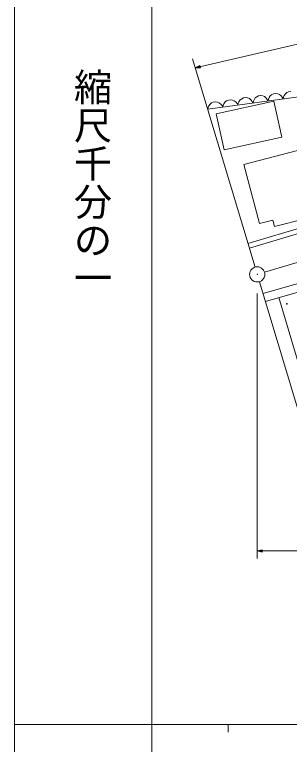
# Model space of a CAD drawing. Units: millimetres, scale not verified. Extents: x 40000 to 680000, y 20000 to 380000.
# Drawn here: x 40000 to 76008, y 202409 to 297998 of the extents above; entities that cross this region are included whole.
import ezdxf
from ezdxf.enums import TextEntityAlignment as Align

# ---------------------------------------------------------------- set-up
doc = ezdxf.new("R2010")
doc.units = ezdxf.units.MM
doc.header["$LTSCALE"] = 1000
doc.linetypes.add('CHAIN', pattern=[18.5, 12, -1.5, 3.5, -1.5])
for name, color, linetype, lineweight in [('S-BGD', 7, 'Continuous', 13), ('S-BGD-HTXT', 7, 'Continuous', 13), ('S-TTL', 2, 'Continuous', 13)]:
    doc.layers.add(name, color=color, linetype=linetype, lineweight=lineweight)
doc.styles.add('@ＭＳ ゴシック', font='')
doc.styles.get('@ＭＳ ゴシック').set_extended_font_data('@MS Gothic')

msp = doc.modelspace()

# ---------------------------------------------------------------- linework, layer by layer
at = {"layer": 'S-BGD'}
for p, q in [((63678, 291025), (165593, 314575)), ((63322, 292210), (71508, 264930)), ((64275, 291330), (63678, 291025)), ((63678, 291025), (64348, 291013)), ((63743, 291040), (64264, 291303)), ((64326, 291034), (63744, 291041)), ((63808, 291055), (64246, 291273)), ((64297, 291052), (63808, 291055)), ((63871, 291070), (64228, 291244)), ((64268, 291070), (63871, 291070)), ((63936, 291085), (64209, 291215)), ((64239, 291088), (63936, 291085)), ((63999, 291100), (64191, 291186)), ((64209, 291107), (63999, 291100)), ((64064, 291115), (64173, 291156)), ((64177, 291141), (64064, 291115)), ((64180, 291125), (64064, 291115)), ((64173, 291156), (64180, 291125)), ((64191, 291186), (64209, 291107)), ((64209, 291215), (64239, 291088)), ((64228, 291244), (64268, 291070)), ((64246, 291273), (64297, 291052)), ((64264, 291303), (64326, 291034)), ((64348, 291013), (64275, 291330)), ((106783, 291284), (65312, 285597)), ((75685, 287789), (75484, 287640)), ((75907, 287895), (75685, 287789)), ((76213, 287936), (75907, 287895)), ((68008, 286811), (67786, 286705)), ((68314, 286853), (68008, 286811)), ((68556, 286811), (68314, 286853)), ((68789, 286722), (68556, 286811)), ((69560, 286828), (69397, 286584)), ((69761, 286976), (69560, 286828)), ((69982, 287082), (69761, 286976)), ((70289, 287124), (69982, 287082)), ((70531, 287082), (70289, 287124)), ((70764, 286993), (70531, 287082)), ((70987, 286802), (70764, 286993)), ((71131, 286626), (70987, 286802)), ((71372, 286855), (71285, 286647)), ((71534, 287099), (71372, 286855)), ((71735, 287247), (71534, 287099)), ((71957, 287353), (71735, 287247)), ((72263, 287395), (71957, 287353)), ((72506, 287353), (72263, 287395)), ((72739, 287264), (72506, 287353)), ((72961, 287073), (72739, 287264)), ((73106, 286897), (72961, 287073)), ((73211, 286680), (73106, 286897)), ((73259, 286918), (73211, 286680)), ((73346, 287126), (73259, 286918)), ((73509, 287370), (73346, 287126)), ((73710, 287518), (73509, 287370)), ((73932, 287624), (73710, 287518)), ((74238, 287666), (73932, 287624)), ((74480, 287623), (74238, 287666)), ((74714, 287535), (74480, 287623)), ((74936, 287344), (74714, 287535)), ((75081, 287168), (74936, 287344)), ((75186, 286951), (75081, 287168)), ((75234, 287189), (75186, 286951)), ((75321, 287397), (75234, 287189)), ((75484, 287640), (75321, 287397)), ((65360, 285835), (65312, 285597)), ((65447, 286043), (65360, 285835)), ((65610, 286286), (65447, 286043)), ((65811, 286435), (65610, 286286)), ((66033, 286541), (65811, 286435)), ((66339, 286582), (66033, 286541)), ((66581, 286540), (66339, 286582)), ((66412, 284984), (73979, 286642)), ((66815, 286452), (66581, 286540)), ((67037, 286261), (66815, 286452)), ((67182, 286084), (67037, 286261)), ((67287, 285867), (67182, 286084)), ((67335, 286105), (67287, 285867)), ((67422, 286314), (67335, 286105)), ((67585, 286557), (67422, 286314)), ((67786, 286705), (67585, 286557)), ((69012, 286532), (68789, 286722)), ((69157, 286355), (69012, 286532)), ((69262, 286138), (69157, 286355)), ((69310, 286376), (69262, 286138)), ((69397, 286584), (69310, 286376)), ((71237, 286409), (71131, 286626)), ((71285, 286647), (71237, 286409)), ((73979, 286642), (75011, 281935)), ((67444, 280277), (66412, 284984)), ((75011, 281935), (67444, 280277)), ((70049, 278352), (77265, 280251)), ((108598, 279423), (70582, 268015)), ((72084, 270620), (70049, 278352)), ((108671, 278791), (70762, 267416)), ((79527, 271659), (74067, 270222)), ((73840, 271082), (72084, 270620)), ((74067, 270222), (73840, 271082)), ((95722, 268044), (72549, 261461)), ((95554, 266881), (72857, 260433)), ((72083, 263015), (80843, 233820)), ((71796, 261472), (71796, 226753)), ((74601, 260929), (78181, 249075)), ((72446, 227915), (71796, 227753)), ((71796, 227753), (72446, 227590)), ((71796, 227753), (566750, 227753)), ((71862, 227753), (72429, 227891)), ((72429, 227615), (71864, 227753)), ((71929, 227753), (72405, 227867)), ((72405, 227639), (71929, 227753)), ((71994, 227753), (72381, 227842)), ((72381, 227663), (71994, 227753)), ((72060, 227753), (72356, 227818)), ((72356, 227688), (72060, 227753)), ((72125, 227753), (72332, 227793)), ((72332, 227712), (72125, 227753)), ((72192, 227753), (72307, 227769)), ((72307, 227753), (72192, 227753)), ((72307, 227737), (72192, 227753)), ((72307, 227769), (72307, 227737)), ((72332, 227793), (72332, 227712)), ((72356, 227818), (72356, 227688)), ((72381, 227842), (72381, 227663)), ((72405, 227867), (72405, 227639)), ((72429, 227891), (72429, 227615)), ((72446, 227590), (72446, 227915))]:
    msp.add_line(p, q, dxfattribs=at)
at = {"layer": 'S-BGD', "linetype": 'CHAIN'}
msp.add_line((72753, 264261), (120544, 278659), dxfattribs=at)
at = {"layer": 'S-BGD'}
for centre, radius in [((71796, 263972), 995), ((71796, 263972), 30), ((75669, 260118), 49.7)]:
    msp.add_circle(centre, radius, dxfattribs=at)
at = {"layer": 'S-BGD-HTXT'}
for p, q in [((58000, 370000), (58000, 20000)), ((40000, 205000), (579000, 205000)), ((68000, 205000), (68000, 204000))]:
    msp.add_line(p, q, dxfattribs=at)
at = {"layer": 'S-TTL'}
msp.add_line((40000, 380000), (40000, 20000), dxfattribs=at)

# ---------------------------------------------------------------- texts
at = {"layer": 'S-BGD-HTXT', "style": '@ＭＳ ゴシック'}
msp.add_text('縮尺千分の一', height=3666, rotation=270, dxfattribs=at).set_placement((47277, 291030), align=Align.BOTTOM_LEFT)

doc.saveas('drawing.dxf')
